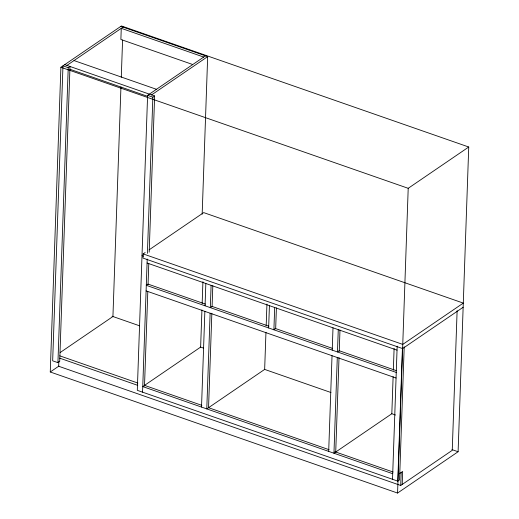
<?xml version="1.0" encoding="UTF-8"?>
<svg xmlns="http://www.w3.org/2000/svg" width="519" height="519" viewBox="0 0 519 519"><rect width="100%" height="100%" fill="white"/><g stroke="black" fill="none" stroke-linecap="round" stroke-linejoin="round"><path stroke-width="0.78" d="M50.259 371.993L60.898 67.256L121.433 25.95L468.741 147.007L458.102 451.744L397.567 493.05L50.259 371.993L58.907 366.09M57.927 362.658L68.229 67.678L70 66.471L59.698 361.451L57.927 362.658L52.666 360.828L62.968 65.842L68.229 67.678M58.835 361.659L58.673 366.252L400.72 485.473L452.25 450.317L457.122 310.686M120.946 86.939L112.928 316.525L60.165 352.531M121.284 77.24L122.581 40.054M205.479 55.851L147.604 95.34L137.301 390.327L397.781 481.119L399.552 479.913L404.204 346.809M145.151 252.545L143.153 253.908L143.01 258.092L402.614 348.58L463.143 307.274M142.563 392.163L147.214 259.039M147.409 253.395L152.865 97.176L154.636 95.97L149.18 252.189M144.503 386.11L147.798 291.73M148.051 284.483L148.784 263.496M202.163 214.243L207.671 56.616L120.843 26.352M201.93 309.966L200.632 347.094L142.757 386.584L392.714 473.711M202.157 303.511L202.916 281.72M201.521 407.065L204.862 311.374M205.057 305.801L205.835 283.497M210.124 313.21L206.783 408.901L264.658 369.411L265.955 332.283M211.097 285.333L210.318 307.631L212.089 306.424M208.554 407.694L211.849 313.255M212.076 306.8L212.816 285.716M266.176 325.828L266.941 304.037M268.641 327.963L269.419 305.665M274.681 307.501L273.902 329.799L275.673 328.585L276.4 307.884M328.689 451.394L332.03 355.697M332.225 350.124L333.003 327.826M337.292 357.533L333.951 453.23L391.826 413.74L393.123 376.612M338.265 329.662L337.486 351.96L339.264 350.753M335.722 452.023L339.024 357.585M339.251 351.129L339.984 330.045M393.35 370.151L394.109 348.359M392.52 479.284L397.171 346.16M397.781 481.119L402.433 348.015M397.567 493.05L408.206 188.313L468.741 147.007M400.72 485.473L401.174 472.465M402.199 484.467L402.653 471.46L399.624 473.523M66.932 65.4L123.035 27.118M151.567 94.899L207.671 56.616M149.141 249.827L203.688 212.608L463.292 303.096L402.757 344.395L143.153 253.908M203.708 57.064L121.264 28.324L120.875 39.476L192.627 64.486M74.016 60.561L156.459 89.3M64.739 64.635L154.636 95.97M147.604 95.34L152.865 97.176M69.89 69.248L147.746 96.391M60.898 67.256L408.206 188.313M142.005 255.608L143.51 256.133M147.072 263.016L397.029 350.143M205.394 304.089L148.064 284.107L146.293 285.314L396.25 372.441M212.277 306.489L268.842 326.204M274.953 328.339L332.283 348.32M339.166 350.714L396.497 370.702M146.099 290.893L396.055 378.014M112.052 316.22L139.605 325.822M200.509 347.055L203.539 348.106M264.541 369.372L330.953 392.52M391.709 413.695L395.491 415.018M451.978 449.616L458.102 451.744M59.776 355.833L137.846 383.048M144.412 385.332L201.897 405.371M208.437 407.655L329.046 449.694M334.846 451.712L393.097 472.018M59.691 358.155L137.769 385.37"/></g></svg>
